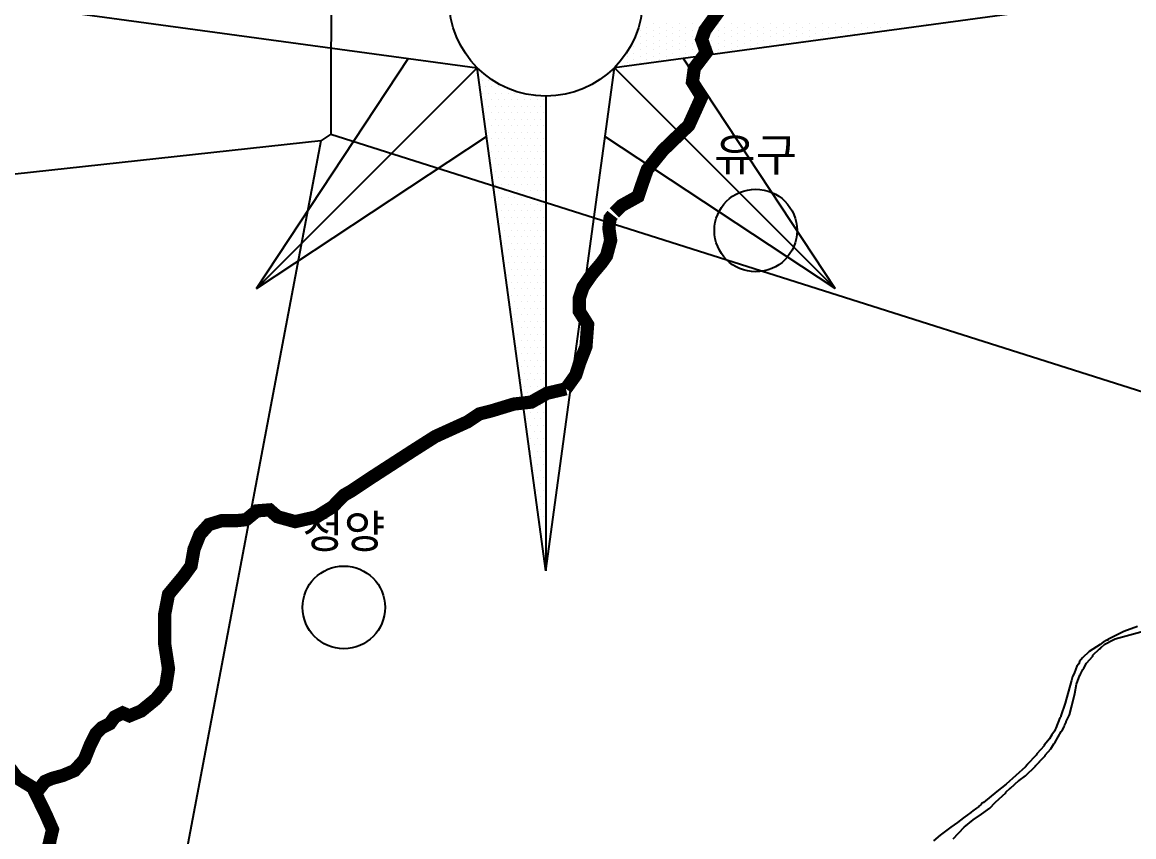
# Model space of a CAD drawing. Header units: millimetres. Extents: x -954552 to 1497340, y -301250 to 736091.
# Drawn here: x 173099 to 206730, y 321070 to 345708 of the extents above; entities that cross this region are included whole.
import ezdxf
from ezdxf.enums import TextEntityAlignment as Align

# ---------------------------------------------------------------- set-up
doc = ezdxf.new("R2010")
doc.units = ezdxf.units.MM
for name, color, linetype in [('2411', 7, 'Continuous'), ('AWS', 4, 'Continuous'), ('AWS명', 2, 'Continuous'), ('MAIN-RIVER', 5, 'Continuous'), ('티센', 6, 'Continuous')]:
    doc.layers.add(name, color=color, linetype=linetype)
doc.styles.get("Standard").update_dxf_attribs({"font": ''})
doc.styles.get('Standard').set_extended_font_data('Gulim')

msp = doc.modelspace()

# ---------------------------------------------------------------- linework, layer by layer
at = {"color": 61, "true_color": 0xe5e878}
for p, q in [((191791, 345659), (191791, 345659)), ((191791, 345462), (191791, 345462)), ((191988, 345561), (191988, 345561)), ((192185, 345659), (192185, 345659)), ((192185, 345462), (192185, 345462)), ((192382, 345561), (192382, 345561)), ((192579, 345659), (192579, 345659)), ((192579, 345462), (192579, 345462)), ((192776, 345561), (192776, 345561)), ((192973, 345659), (192973, 345659)), ((192973, 345462), (192973, 345462)), ((193170, 345561), (193170, 345561)), ((193366, 345659), (193366, 345659)), ((193366, 345462), (193366, 345462)), ((193563, 345561), (193563, 345561)), ((193760, 345659), (193760, 345659)), ((193760, 345462), (193760, 345462)), ((193957, 345561), (193957, 345561)), ((194154, 345659), (194154, 345659)), ((194154, 345462), (194154, 345462)), ((194351, 345561), (194351, 345561)), ((194548, 345659), (194548, 345659)), ((194548, 345462), (194548, 345462)), ((194745, 345561), (194745, 345561)), ((194941, 345659), (194941, 345659)), ((194941, 345462), (194941, 345462)), ((195138, 345561), (195138, 345561)), ((195335, 345659), (195335, 345659)), ((195335, 345462), (195335, 345462)), ((195532, 345561), (195532, 345561)), ((195729, 345659), (195729, 345659)), ((195729, 345462), (195729, 345462)), ((195926, 345561), (195926, 345561)), ((196123, 345659), (196123, 345659)), ((196123, 345462), (196123, 345462)), ((196320, 345561), (196320, 345561)), ((196516, 345659), (196516, 345659)), ((196516, 345462), (196516, 345462)), ((196713, 345561), (196713, 345561)), ((196910, 345659), (196910, 345659)), ((196910, 345462), (196910, 345462)), ((197107, 345561), (197107, 345561)), ((197304, 345659), (197304, 345659)), ((197304, 345462), (197304, 345462)), ((197501, 345561), (197501, 345561)), ((197698, 345659), (197698, 345659)), ((197698, 345462), (197698, 345462)), ((197895, 345561), (197895, 345561)), ((198091, 345659), (198091, 345659)), ((198091, 345462), (198091, 345462)), ((198288, 345561), (198288, 345561)), ((198485, 345659), (198485, 345659)), ((198485, 345462), (198485, 345462)), ((198682, 345561), (198682, 345561)), ((198879, 345659), (198879, 345659)), ((198879, 345462), (198879, 345462)), ((199076, 345561), (199076, 345561)), ((199273, 345659), (199273, 345659)), ((199273, 345462), (199273, 345462)), ((199470, 345561), (199470, 345561)), ((199666, 345659), (199666, 345659)), ((199863, 345561), (199863, 345561)), ((200060, 345659), (200060, 345659)), ((200454, 345659), (200454, 345659)), ((191595, 345167), (191595, 345167)), ((191791, 345265), (191791, 345265)), ((191791, 345068), (191791, 345068)), ((191988, 345364), (191988, 345364)), ((191988, 345167), (191988, 345167)), ((192185, 345265), (192185, 345265)), ((192185, 345068), (192185, 345068)), ((192382, 345364), (192382, 345364)), ((192382, 345167), (192382, 345167)), ((192579, 345265), (192579, 345265)), ((192579, 345068), (192579, 345068)), ((192776, 345364), (192776, 345364)), ((192776, 345167), (192776, 345167)), ((192973, 345265), (192973, 345265)), ((192973, 345068), (192973, 345068)), ((193170, 345364), (193170, 345364)), ((193170, 345167), (193170, 345167)), ((193366, 345265), (193366, 345265)), ((193366, 345068), (193366, 345068)), ((193563, 345364), (193563, 345364)), ((193563, 345167), (193563, 345167)), ((193760, 345265), (193760, 345265)), ((193760, 345068), (193760, 345068)), ((193957, 345364), (193957, 345364)), ((193957, 345167), (193957, 345167)), ((194154, 345265), (194154, 345265)), ((194154, 345068), (194154, 345068)), ((194351, 345364), (194351, 345364)), ((194351, 345167), (194351, 345167)), ((194548, 345265), (194548, 345265)), ((194548, 345068), (194548, 345068)), ((194745, 345364), (194745, 345364)), ((194745, 345167), (194745, 345167)), ((194941, 345265), (194941, 345265)), ((194941, 345068), (194941, 345068)), ((195138, 345364), (195138, 345364)), ((195138, 345167), (195138, 345167)), ((195335, 345265), (195335, 345265)), ((195335, 345068), (195335, 345068)), ((195532, 345364), (195532, 345364)), ((195532, 345167), (195532, 345167)), ((195729, 345265), (195729, 345265)), ((195729, 345068), (195729, 345068)), ((195926, 345364), (195926, 345364)), ((195926, 345167), (195926, 345167)), ((196123, 345265), (196123, 345265)), ((196123, 345068), (196123, 345068)), ((196320, 345364), (196320, 345364)), ((196320, 345167), (196320, 345167)), ((196516, 345265), (196516, 345265)), ((196713, 345364), (196713, 345364)), ((196713, 345167), (196713, 345167)), ((196910, 345265), (196910, 345265)), ((197107, 345364), (197107, 345364)), ((197107, 345167), (197107, 345167)), ((197304, 345265), (197304, 345265)), ((197501, 345364), (197501, 345364)), ((197698, 345265), (197698, 345265)), ((197895, 345364), (197895, 345364)), ((198288, 345364), (198288, 345364)), ((191595, 344970), (191595, 344970)), ((191595, 344773), (191595, 344773)), ((191791, 344872), (191791, 344872)), ((191988, 344970), (191988, 344970)), ((191988, 344773), (191988, 344773)), ((192185, 344872), (192185, 344872)), ((192382, 344970), (192382, 344970)), ((192382, 344773), (192382, 344773)), ((192579, 344872), (192579, 344872)), ((192776, 344970), (192776, 344970)), ((192776, 344773), (192776, 344773)), ((192973, 344872), (192973, 344872)), ((193170, 344970), (193170, 344970)), ((193170, 344773), (193170, 344773)), ((193366, 344872), (193366, 344872)), ((193563, 344970), (193563, 344970)), ((193563, 344773), (193563, 344773)), ((193760, 344872), (193760, 344872)), ((193957, 344970), (193957, 344970)), ((193957, 344773), (193957, 344773)), ((194154, 344872), (194154, 344872)), ((194351, 344970), (194351, 344970)), ((194548, 344872), (194548, 344872)), ((194745, 344970), (194745, 344970)), ((194941, 344872), (194941, 344872)), ((195138, 344970), (195138, 344970)), ((195532, 344970), (195532, 344970)), ((191201, 344379), (191201, 344379)), ((191398, 344675), (191398, 344675)), ((191398, 344478), (191398, 344478)), ((191595, 344576), (191595, 344576)), ((191791, 344675), (191791, 344675)), ((191791, 344478), (191791, 344478)), ((191988, 344576), (191988, 344576)), ((192185, 344675), (192185, 344675)), ((192382, 344576), (192382, 344576)), ((192579, 344675), (192579, 344675)), ((192776, 344576), (192776, 344576)), ((192973, 344675), (192973, 344675)), ((193366, 344675), (193366, 344675)), ((186912, 344148), (186912, 344148)), ((187010, 343951), (187010, 343951)), ((187109, 343754), (187109, 343754)), ((187207, 343951), (187207, 343951)), ((187306, 343754), (187306, 343754)), ((187503, 343754), (187503, 343754)), ((187699, 343754), (187699, 343754)), ((187010, 343557), (187010, 343557)), ((187207, 343557), (187207, 343557)), ((187404, 343557), (187404, 343557)), ((187601, 343557), (187601, 343557)), ((187798, 343557), (187798, 343557)), ((187995, 343557), (187995, 343557)), ((188192, 343557), (188192, 343557)), ((187109, 343360), (187109, 343360)), ((187207, 343163), (187207, 343163)), ((187306, 343360), (187306, 343360)), ((187404, 343163), (187404, 343163)), ((187503, 343360), (187503, 343360)), ((187601, 343163), (187601, 343163)), ((187699, 343360), (187699, 343360)), ((187798, 343163), (187798, 343163)), ((187896, 343360), (187896, 343360)), ((187995, 343163), (187995, 343163)), ((188093, 343360), (188093, 343360)), ((188192, 343163), (188192, 343163)), ((188290, 343360), (188290, 343360)), ((188388, 343163), (188388, 343163)), ((188487, 343360), (188487, 343360)), ((188585, 343163), (188585, 343163)), ((188684, 343360), (188684, 343360)), ((188782, 343163), (188782, 343163)), ((188881, 343360), (188881, 343360)), ((187109, 342966), (187109, 342966)), ((187207, 342770), (187207, 342770)), ((187306, 342966), (187306, 342966)), ((187404, 342770), (187404, 342770)), ((187503, 342966), (187503, 342966)), ((187601, 342770), (187601, 342770)), ((187699, 342966), (187699, 342966)), ((187798, 342770), (187798, 342770)), ((187896, 342966), (187896, 342966)), ((187995, 342770), (187995, 342770)), ((188093, 342966), (188093, 342966)), ((188192, 342770), (188192, 342770)), ((188290, 342966), (188290, 342966)), ((188388, 342770), (188388, 342770)), ((188487, 342966), (188487, 342966)), ((188585, 342770), (188585, 342770)), ((188684, 342966), (188684, 342966)), ((188782, 342770), (188782, 342770)), ((188881, 342966), (188881, 342966)), ((187109, 342573), (187109, 342573)), ((187207, 342376), (187207, 342376)), ((187306, 342573), (187306, 342573)), ((187404, 342376), (187404, 342376)), ((187503, 342573), (187503, 342573)), ((187601, 342376), (187601, 342376)), ((187699, 342573), (187699, 342573)), ((187798, 342376), (187798, 342376)), ((187896, 342573), (187896, 342573)), ((187995, 342376), (187995, 342376)), ((188093, 342573), (188093, 342573)), ((188192, 342376), (188192, 342376)), ((188290, 342573), (188290, 342573)), ((188388, 342376), (188388, 342376)), ((188487, 342573), (188487, 342573)), ((188585, 342376), (188585, 342376)), ((188684, 342573), (188684, 342573)), ((188782, 342376), (188782, 342376)), ((188881, 342573), (188881, 342573)), ((187306, 342179), (187306, 342179)), ((187503, 342179), (187503, 342179)), ((187699, 342179), (187699, 342179)), ((187896, 342179), (187896, 342179)), ((188093, 342179), (188093, 342179)), ((188290, 342179), (188290, 342179)), ((188487, 342179), (188487, 342179)), ((188684, 342179), (188684, 342179)), ((188881, 342179), (188881, 342179)), ((187207, 341982), (187207, 341982)), ((187306, 341785), (187306, 341785)), ((187404, 341982), (187404, 341982)), ((187503, 341785), (187503, 341785)), ((187601, 341982), (187601, 341982)), ((187699, 341785), (187699, 341785)), ((187798, 341982), (187798, 341982)), ((187896, 341785), (187896, 341785)), ((187995, 341982), (187995, 341982)), ((188093, 341785), (188093, 341785)), ((188192, 341982), (188192, 341982)), ((188290, 341785), (188290, 341785)), ((188388, 341982), (188388, 341982)), ((188487, 341785), (188487, 341785)), ((188585, 341982), (188585, 341982)), ((188684, 341785), (188684, 341785)), ((188782, 341982), (188782, 341982)), ((188881, 341785), (188881, 341785)), ((187306, 341391), (187306, 341391)), ((187404, 341588), (187404, 341588)), ((187503, 341391), (187503, 341391)), ((187601, 341588), (187601, 341588)), ((187699, 341391), (187699, 341391)), ((187798, 341588), (187798, 341588)), ((187896, 341391), (187896, 341391)), ((187995, 341588), (187995, 341588)), ((188093, 341391), (188093, 341391)), ((188192, 341588), (188192, 341588)), ((188290, 341391), (188290, 341391)), ((188388, 341588), (188388, 341588)), ((188487, 341391), (188487, 341391)), ((188585, 341588), (188585, 341588)), ((188684, 341391), (188684, 341391)), ((188782, 341588), (188782, 341588)), ((188881, 341391), (188881, 341391)), ((187404, 341195), (187404, 341195)), ((187601, 341195), (187601, 341195)), ((187798, 341195), (187798, 341195)), ((187995, 341195), (187995, 341195)), ((188192, 341195), (188192, 341195)), ((188388, 341195), (188388, 341195)), ((188585, 341195), (188585, 341195)), ((188782, 341195), (188782, 341195)), ((187404, 340801), (187404, 340801)), ((187503, 340998), (187503, 340998)), ((187601, 340801), (187601, 340801)), ((187699, 340998), (187699, 340998)), ((187798, 340801), (187798, 340801)), ((187896, 340998), (187896, 340998)), ((187995, 340801), (187995, 340801)), ((188093, 340998), (188093, 340998)), ((188192, 340801), (188192, 340801)), ((188290, 340998), (188290, 340998)), ((188388, 340801), (188388, 340801)), ((188487, 340998), (188487, 340998)), ((188585, 340801), (188585, 340801)), ((188684, 340998), (188684, 340998)), ((188782, 340801), (188782, 340801)), ((188881, 340998), (188881, 340998)), ((187404, 340407), (187404, 340407)), ((187503, 340604), (187503, 340604)), ((187601, 340407), (187601, 340407)), ((187699, 340604), (187699, 340604)), ((187798, 340407), (187798, 340407)), ((187896, 340604), (187896, 340604)), ((187995, 340407), (187995, 340407)), ((188093, 340604), (188093, 340604)), ((188192, 340407), (188192, 340407)), ((188290, 340604), (188290, 340604)), ((188388, 340407), (188388, 340407)), ((188487, 340604), (188487, 340604)), ((188585, 340407), (188585, 340407)), ((188684, 340604), (188684, 340604)), ((188782, 340407), (188782, 340407)), ((188881, 340604), (188881, 340604)), ((187503, 340210), (187503, 340210)), ((187601, 340013), (187601, 340013)), ((187699, 340210), (187699, 340210)), ((187798, 340013), (187798, 340013)), ((187896, 340210), (187896, 340210)), ((187995, 340013), (187995, 340013)), ((188093, 340210), (188093, 340210)), ((188192, 340013), (188192, 340013)), ((188290, 340210), (188290, 340210)), ((188388, 340013), (188388, 340013)), ((188487, 340210), (188487, 340210)), ((188585, 340013), (188585, 340013)), ((188684, 340210), (188684, 340210)), ((188782, 340013), (188782, 340013)), ((188881, 340210), (188881, 340210)), ((187503, 339816), (187503, 339816)), ((187699, 339816), (187699, 339816)), ((187896, 339816), (187896, 339816)), ((188093, 339816), (188093, 339816)), ((188290, 339816), (188290, 339816)), ((188487, 339816), (188487, 339816)), ((188684, 339816), (188684, 339816)), ((188881, 339816), (188881, 339816)), ((187601, 339620), (187601, 339620)), ((187699, 339423), (187699, 339423)), ((187798, 339620), (187798, 339620)), ((187896, 339423), (187896, 339423)), ((187995, 339620), (187995, 339620)), ((188093, 339423), (188093, 339423)), ((188192, 339620), (188192, 339620)), ((188290, 339423), (188290, 339423)), ((188388, 339620), (188388, 339620)), ((188487, 339423), (188487, 339423)), ((188585, 339620), (188585, 339620)), ((188684, 339423), (188684, 339423)), ((188782, 339620), (188782, 339620)), ((188881, 339423), (188881, 339423)), ((187601, 339226), (187601, 339226)), ((187699, 339029), (187699, 339029)), ((187798, 339226), (187798, 339226)), ((187896, 339029), (187896, 339029)), ((187995, 339226), (187995, 339226)), ((188093, 339029), (188093, 339029)), ((188192, 339226), (188192, 339226)), ((188290, 339029), (188290, 339029)), ((188388, 339226), (188388, 339226)), ((188487, 339029), (188487, 339029)), ((188585, 339226), (188585, 339226)), ((188684, 339029), (188684, 339029)), ((188782, 339226), (188782, 339226)), ((188881, 339029), (188881, 339029)), ((187798, 338832), (187798, 338832)), ((187995, 338832), (187995, 338832)), ((188192, 338832), (188192, 338832)), ((188388, 338832), (188388, 338832)), ((188585, 338832), (188585, 338832)), ((188782, 338832), (188782, 338832)), ((187699, 338635), (187699, 338635)), ((187798, 338438), (187798, 338438)), ((187896, 338635), (187896, 338635)), ((187995, 338438), (187995, 338438)), ((188093, 338635), (188093, 338635)), ((188192, 338438), (188192, 338438)), ((188290, 338635), (188290, 338635)), ((188388, 338438), (188388, 338438)), ((188487, 338635), (188487, 338635)), ((188585, 338438), (188585, 338438)), ((188684, 338635), (188684, 338635)), ((188782, 338438), (188782, 338438)), ((188881, 338635), (188881, 338635)), ((187699, 338241), (187699, 338241)), ((187798, 338045), (187798, 338045)), ((187896, 338241), (187896, 338241)), ((187995, 338045), (187995, 338045)), ((188093, 338241), (188093, 338241)), ((188192, 338045), (188192, 338045)), ((188290, 338241), (188290, 338241)), ((188388, 338045), (188388, 338045)), ((188487, 338241), (188487, 338241)), ((188585, 338045), (188585, 338045)), ((188684, 338241), (188684, 338241)), ((188782, 338045), (188782, 338045)), ((188881, 338241), (188881, 338241)), ((187798, 337651), (187798, 337651)), ((187896, 337848), (187896, 337848)), ((187995, 337651), (187995, 337651)), ((188093, 337848), (188093, 337848)), ((188192, 337651), (188192, 337651)), ((188290, 337848), (188290, 337848)), ((188388, 337651), (188388, 337651)), ((188487, 337848), (188487, 337848)), ((188585, 337651), (188585, 337651)), ((188684, 337848), (188684, 337848)), ((188782, 337651), (188782, 337651)), ((188881, 337848), (188881, 337848)), ((187896, 337454), (187896, 337454)), ((188093, 337454), (188093, 337454)), ((188290, 337454), (188290, 337454)), ((188487, 337454), (188487, 337454)), ((188684, 337454), (188684, 337454)), ((188881, 337454), (188881, 337454)), ((187896, 337060), (187896, 337060)), ((187995, 337257), (187995, 337257)), ((188093, 337060), (188093, 337060)), ((188192, 337257), (188192, 337257)), ((188290, 337060), (188290, 337060)), ((188388, 337257), (188388, 337257)), ((188487, 337060), (188487, 337060)), ((188585, 337257), (188585, 337257)), ((188684, 337060), (188684, 337060)), ((188782, 337257), (188782, 337257)), ((188881, 337060), (188881, 337060)), ((187995, 336863), (187995, 336863)), ((188093, 336666), (188093, 336666)), ((188192, 336863), (188192, 336863)), ((188290, 336666), (188290, 336666)), ((188388, 336863), (188388, 336863)), ((188487, 336666), (188487, 336666)), ((188585, 336863), (188585, 336863)), ((188684, 336666), (188684, 336666)), ((188782, 336863), (188782, 336863)), ((188881, 336666), (188881, 336666)), ((187995, 336470), (187995, 336470)), ((188192, 336470), (188192, 336470)), ((188388, 336470), (188388, 336470)), ((188585, 336470), (188585, 336470)), ((188782, 336470), (188782, 336470)), ((187995, 336076), (187995, 336076)), ((188093, 336273), (188093, 336273)), ((188192, 336076), (188192, 336076)), ((188290, 336273), (188290, 336273)), ((188388, 336076), (188388, 336076)), ((188487, 336273), (188487, 336273)), ((188585, 336076), (188585, 336076)), ((188684, 336273), (188684, 336273)), ((188782, 336076), (188782, 336076)), ((188881, 336273), (188881, 336273)), ((188093, 335879), (188093, 335879)), ((188192, 335682), (188192, 335682)), ((188290, 335879), (188290, 335879)), ((188388, 335682), (188388, 335682)), ((188487, 335879), (188487, 335879)), ((188585, 335682), (188585, 335682)), ((188684, 335879), (188684, 335879)), ((188782, 335682), (188782, 335682)), ((188881, 335879), (188881, 335879)), ((188093, 335485), (188093, 335485)), ((188290, 335485), (188290, 335485)), ((188487, 335485), (188487, 335485)), ((188684, 335485), (188684, 335485)), ((188881, 335485), (188881, 335485)), ((188192, 335288), (188192, 335288)), ((188290, 335091), (188290, 335091)), ((188388, 335288), (188388, 335288)), ((188487, 335091), (188487, 335091)), ((188585, 335288), (188585, 335288)), ((188684, 335091), (188684, 335091)), ((188782, 335288), (188782, 335288)), ((188881, 335091), (188881, 335091)), ((188192, 334895), (188192, 334895)), ((188290, 334698), (188290, 334698)), ((188388, 334895), (188388, 334895)), ((188487, 334698), (188487, 334698)), ((188585, 334895), (188585, 334895)), ((188684, 334698), (188684, 334698)), ((188782, 334895), (188782, 334895)), ((188881, 334698), (188881, 334698)), ((188290, 334304), (188290, 334304)), ((188388, 334501), (188388, 334501)), ((188487, 334304), (188487, 334304)), ((188585, 334501), (188585, 334501)), ((188684, 334304), (188684, 334304)), ((188782, 334501), (188782, 334501)), ((188881, 334304), (188881, 334304)), ((188388, 334107), (188388, 334107)), ((188585, 334107), (188585, 334107)), ((188782, 334107), (188782, 334107)), ((188290, 333910), (188290, 333910)), ((188388, 333713), (188388, 333713)), ((188487, 333910), (188487, 333910)), ((188585, 333713), (188585, 333713)), ((188684, 333910), (188684, 333910)), ((188782, 333713), (188782, 333713)), ((188881, 333910), (188881, 333910)), ((188388, 333320), (188388, 333320)), ((188487, 333516), (188487, 333516)), ((188585, 333320), (188585, 333320)), ((188684, 333516), (188684, 333516)), ((188782, 333320), (188782, 333320)), ((188881, 333516), (188881, 333516)), ((188487, 333123), (188487, 333123)), ((188684, 333123), (188684, 333123)), ((188881, 333123), (188881, 333123)), ((188487, 332729), (188487, 332729)), ((188585, 332926), (188585, 332926)), ((188684, 332729), (188684, 332729)), ((188782, 332926), (188782, 332926)), ((188881, 332729), (188881, 332729)), ((188585, 332532), (188585, 332532)), ((188684, 332335), (188684, 332335)), ((188782, 332532), (188782, 332532)), ((188881, 332335), (188881, 332335)), ((188585, 332138), (188585, 332138)), ((188684, 331941), (188684, 331941)), ((188782, 332138), (188782, 332138)), ((188881, 331941), (188881, 331941)), ((188585, 331745), (188585, 331745)), ((188782, 331745), (188782, 331745)), ((188684, 331548), (188684, 331548)), ((188782, 331351), (188782, 331351)), ((188881, 331548), (188881, 331548)), ((188684, 331154), (188684, 331154)), ((188782, 330957), (188782, 330957)), ((188881, 331154), (188881, 331154)), ((188881, 330760), (188881, 330760)), ((188782, 330563), (188782, 330563))]:
    msp.add_line(p, q, dxfattribs=at)
for points in [[(171645, 346408), (186867, 344334)], [(206236, 346408), (191014, 344334)], [(180189, 337656), (184788, 344617)], [(197692, 337656), (193093, 344617)], [(186867, 344334), (180189, 337656)], [(188940, 329112), (186867, 344334)], [(188940, 329112), (191014, 344334)], [(191014, 344334), (197692, 337656)], [(188940, 343475), (188940, 329112)], [(180189, 337656), (187150, 342255)], [(197692, 337656), (190731, 342255)]]:
    msp.add_lwpolyline(points, dxfattribs=at)
msp.add_circle((188940, 346408), 2933, dxfattribs=at)
at = {"layer": '2411', "const_width": 400}
for points in [[(194201, 346079), (193754, 345465), (193657, 345185), (193796, 344794), (193433, 344320), (193377, 343901), (193377, 343901), (193657, 343454), (193266, 342589), (192484, 341835), (192009, 341249), (191842, 340774), (191730, 340439), (191228, 340160), (191010, 339942)], [(190962, 339881), (190885, 339783), (190849, 339477), (190903, 339108), (190777, 338641), (190624, 338425), (190327, 338074), (190066, 337696), (189958, 337372), (189958, 336959), (190206, 336563), (190206, 336563), (190155, 335895), (189963, 335403), (189846, 335034), (189549, 334620)], [(189549, 334620), (188976, 334485), (188501, 334218), (187974, 334159), (187290, 333951), (186934, 333862), (186577, 333624), (185597, 333178), (184944, 332763), (183577, 331879), (183043, 331522), (182835, 331404), (182486, 331047), (182010, 330750), (181357, 330602), (180822, 330750), (180585, 330958), (180198, 330928), (179872, 330661), (179575, 330631), (179129, 330631), (178743, 330512), (178476, 330215), (178297, 329770), (178208, 329265), (177971, 328938), (177525, 328404), (177406, 327787), (177406, 326926), (177525, 326153), (177436, 325589), (177139, 325233), (176701, 324876), (176344, 324728), (176136, 324817), (175899, 324698), (175750, 324490), (175513, 324371), (175334, 324200), (175156, 323844), (174978, 323398), (174681, 323072), (174324, 322923), (173998, 322834), (173790, 322745), (173505, 322381)], [(170540, 329104), (170652, 328434), (171043, 327848), (171433, 327541), (171964, 327373), (171601, 326592), (171629, 326089), (171964, 325698), (172020, 325028), (172271, 324442), (172103, 323883), (172313, 323297), (172760, 323102), (172943, 322851), (172943, 322851), (173418, 322559), (173505, 322381)], [(173505, 322381), (173820, 321734), (174016, 321287), (173904, 320812), (175131, 319487), (175131, 319487)]]:
    msp.add_lwpolyline(points, dxfattribs=at)
at = {"layer": 'AWS'}
for centre in [(195292, 339409), (182829, 328009)]:
    msp.add_circle(centre, 1250, dxfattribs=at)
at = {"layer": 'MAIN-RIVER'}
for points in [[(206839, 327429), (206434, 327279), (205946, 327039), (205940, 327020), (205915, 327017), (205803, 326957), (205710, 326888), (205378, 326679), (205174, 326483), (205090, 326373), (205064, 326305), (205009, 326229), (204972, 326154), (204928, 326005), (204881, 325919), (204850, 325795), (204834, 325768), (204834, 325768), (204659, 325108), (204525, 324731), (204523, 324699), (204491, 324668), (204374, 324357), (204347, 324317), (204336, 324268), (204246, 324150), (204185, 324030), (204023, 323843), (204023, 323818), (203792, 323574), (203780, 323536), (203508, 323256), (203508, 323244), (203449, 323181), (202868, 322662), (202583, 322442), (202188, 322110), (202125, 322080), (202099, 322037), (202037, 321997), (202031, 321978), (201968, 321939), (201863, 321851), (201806, 321819), (201800, 321802), (201577, 321647), (201400, 321503), (201193, 321363), (200875, 321118), (200875, 321118), (200675, 320943)], [(201268, 321012), (201600, 321359), (201868, 321587), (202123, 321755), (202374, 321937), (202374, 321937), (202539, 322104), (202546, 322121), (202855, 322399), (202862, 322418), (202985, 322544), (202997, 322544), (203249, 322771), (203261, 322771), (203455, 322912), (203761, 323206), (203767, 323224), (203880, 323336), (203880, 323349), (204045, 323523), (204045, 323535), (204220, 323726), (204307, 323876), (204351, 323931), (204534, 324251), (204577, 324305), (204619, 324394), (204629, 324437), (204683, 324533), (204683, 324552), (204785, 324755), (204849, 324993), (204947, 325402), (204997, 325686), (205097, 325961), (205122, 325991), (205184, 326125), (205184, 326125), (205216, 326165), (205297, 326318), (205490, 326536), (205490, 326561), (205694, 326755), (205714, 326761), (205731, 326791), (205744, 326791), (205859, 326892), (206103, 327030), (206171, 327061), (207052, 327304)]]:
    msp.add_lwpolyline(points, dxfattribs=at)
at = {"layer": '티센'}
for points in [[(182515, 387037), (182433, 342323)], [(182137, 342122), (144863, 338057)], [(182137, 342122), (173983, 299053)], [(182433, 342323), (182137, 342122)], [(182433, 342323), (207223, 334458)]]:
    msp.add_lwpolyline(points, dxfattribs=at)

# ---------------------------------------------------------------- texts
at = {"layer": 'AWS명'}
for s, p in [('유구', (195292, 340909)), ('청양', (182829, 329509))]:
    msp.add_text(s, height=1000, dxfattribs=at).set_placement(p, align=Align.BOTTOM_CENTER)

doc.saveas('drawing.dxf')
